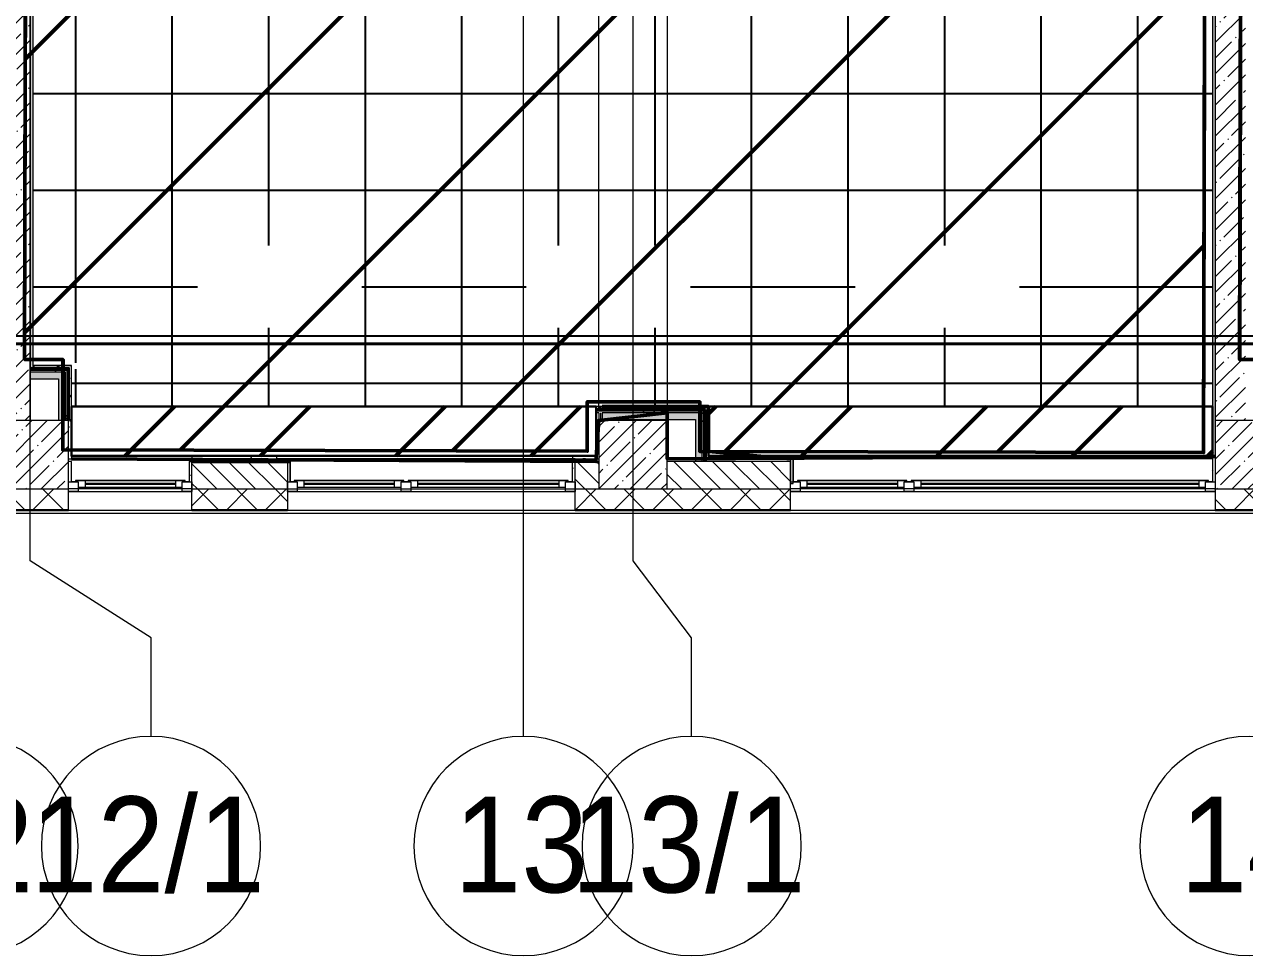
# Model space of a CAD drawing. Header units: millimetres. Extents: x -213547 to 415037, y -3642 to 106956.
# Drawn here: x 38782 to 47689, y -3642 to 3155 of the extents above; entities that cross this region are included whole.
import ezdxf

# ---------------------------------------------------------------- set-up
doc = ezdxf.new("R2010")
doc.units = ezdxf.units.MM
for name, color, linetype, lineweight in [('1)CF2', 3, 'Continuous', 30), ('10)FK4', 3, 'Continuous', 50), ('5.5) Перег WD5', 3, 'Continuous', 40), ('965 СКБ CF2', 5, 'Continuous', 50), ('A-FLOR', 7, 'Continuous', 9), ('A-GLAZ', 7, 'Continuous', 9), ('A-GLAZ-1', 7, 'Continuous', 5), ('A-WALL', 7, 'Continuous', 5), ('I-WALL', 7, 'Continuous', 5), ('S-COLS', 7, 'Continuous', 9), ('S-COLS-1', 7, 'Continuous', 5), ('Оси', 7, 'Continuous', 9), ('Оси-1', 7, 'Continuous', 20)]:
    doc.layers.add(name, color=color, linetype=linetype, lineweight=lineweight)
doc.layers.add('3) CF4 монтаж', color=104, linetype='Continuous')
doc.layers.add('A-WALL-1', color=9, linetype='Continuous', lineweight=5, true_color=0x808080)
doc.layers.add('A-WALL-FNSH-1', color=9, linetype='Continuous', lineweight=5, true_color=0x808080)
doc.styles.add('Arial', font='arial.ttf', dxfattribs={"width": 0.9, "height": 700})
doc.styles.add('ISOCPEUR_1', font='isocpeur.ttf', dxfattribs={"height": 350})
doc.dimstyles.new('ISO-2_0_0_9К_Средний_округл2', dxfattribs={"dimscale": 304.8, "dimtxt": 199.196235, "dimasz": 0.492126, "dimexe": 0.393701, "dimexo": 0, "dimgap": 0, "dimtad": 1, "dimdec": 0, "dimrnd": 10, "dimzin": 0, "dimdsep": 46, "dimtxsty": 'ISOCPEUR_1', "dimblk1": 'OBLIQUE', "dimblk2": 'OBLIQUE', "dimsah": 1, "dimcen": 0.09, "dimdle": 0.393701, "dimazin": 0, "dimtfac": 1, "dimtdec": 4, "dimtix": 1, "dimtmove": 0, "dimatfit": 3, "dimfxl": 1, "dimtvp": 1, "dimtolj": 1, "dimtzin": 0, "dimarcsym": 2})
pattern_1 = [(45, (64.7, -136.06), (-114.04925, 114.04925), []), (45, (178.75, -136.06), (-114.04925, 114.04925), [201.612, -40.322, 6.706, -33.617])]
pattern_2 = [(0, (64.7, -136.06), (243.84, 60.96), [20.117, -162.763, 20.117, -162.763, -975.36]), (0, (64.7, -136.06), (243.84, 60.96), [-365.76, 20.117, -345.643, 20.117, -162.763, -426.72]), (0, (64.7, -136.06), (243.84, 60.96), [-914.4, 20.117, -101.803, 20.117, -284.683]), (120, (156.14, -105.58), (-174.71291, 180.691634), [20.117, -162.763, 20.117, -162.763, -975.36]), (120, (156.14, -105.58), (-174.71291, 180.691634), [-365.76, 20.117, -345.643, 20.117, -162.763, -426.72]), (120, (156.14, -105.58), (-174.71291, 180.691634), [-914.4, 20.117, -101.803, 20.117, -284.683]), (240, (186.62, 16.34), (-69.12709, -241.651634), [20.117, -162.763, 20.117, -162.763, -975.36]), (240, (186.62, 16.34), (-69.12709, -241.651634), [-365.76, 20.117, -345.643, 20.117, -162.763, -426.72]), (240, (186.62, 16.34), (-69.12709, -241.651634), [-914.4, 20.117, -101.803, 20.117, -284.683])]
pattern_3 = [(45, (64.7, -136.06), (-212.132, 212.132), []), (135, (64.7, -136.06), (-212.132, -212.132), [])]
pattern_4 = [(90, (-15117.6, -43870.66), (-704.85, 0), []), (180, (-15117.6, -43870.66), (-6e-14, -704.85), [])]

# ---------------------------------------------------------------- blocks, each defined once
blk = doc.blocks.new('BSC_Колонна _Прямоугольная - 500х500-V7-Объем проектирования 1 этажа')
at = {"layer": 'S-COLS-1'}
h = blk.add_hatch(dxfattribs=at)
h.set_pattern_fill('FP_11', color=256, style=0, pattern_type=2)
h.set_pattern_definition([(45, (-38790, -150), (-114.04925, 114.04925), []), (45, (-38675.95, -150), (-114.04925, 114.04925), [201.613, -40.323, 6.706, -33.617])])
h.paths.add_polyline_path([(250, -250), (250, 250), (-250, 250), (-250, -250), (85.4, -250)])
for p, q in [((250, 250), (-250, 250)), ((-250, 250), (-250, -250)), ((250, -250), (250, 250)), ((-250, -250), (250, -250))]:
    blk.add_line(p, q, dxfattribs=at)
blk = doc.blocks.new('BSC_Колонна _Прямоугольная - 500х500-V8-Объем проектирования 1 этажа')
at = {"layer": 'S-COLS-1'}
h = blk.add_hatch(dxfattribs=at)
h.set_pattern_fill('FP_12', color=256, style=0, pattern_type=2)
h.set_pattern_definition([(45, (-43160, -150), (-114.04925, 114.04925), []), (45, (-43045.95, -150), (-114.04925, 114.04925), [201.613, -40.323, 6.706, -33.617])])
h.paths.add_polyline_path([(250, -250), (250, 250), (-250, 250), (-250, -250)])
for p, q in [((250, 250), (-250, 250)), ((-250, 250), (-250, -250)), ((250, -250), (250, 250)), ((-250, -250), (250, -250))]:
    blk.add_line(p, q, dxfattribs=at)
blk = doc.blocks.new('BSC_Колонна _Прямоугольная - 500х500-V9-Объем проектирования 1 этажа')
at = {"layer": 'S-COLS-1'}
h = blk.add_hatch(dxfattribs=at)
h.set_pattern_fill('FP_13', color=256, style=0, pattern_type=2)
h.set_pattern_definition([(45, (-47660, -150), (-114.04925, 114.04925), []), (45, (-47545.95, -150), (-114.04925, 114.04925), [201.613, -40.323, 6.706, -33.617])])
h.paths.add_polyline_path([(250, -250), (250, 250), (-250, 250), (-250, -250)])
for p, q in [((250, 250), (-250, 250)), ((-250, 250), (-250, -250)), ((250, -250), (250, 250)), ((-250, -250), (250, -250))]:
    blk.add_line(p, q, dxfattribs=at)
blk = doc.blocks.new('120_Окно_СКБ_1Ст - 120_Окно_СКБ_1Ст 900х2500_h_-20664874-Объем проектирования 1 этажа')
at = {"layer": 'A-GLAZ'}
for p, q in [((-450, -127), (-450, -57)), ((-450, -57), (-380, -57)), ((-380, -57), (-380, -127)), ((380, -87), (-380, -87)), ((-380, -87), (-380, -127)), ((-330, -137), (-330, -87)), ((330, -137), (330, -87)), ((380, -127), (380, -57)), ((380, -57), (450, -57)), ((380, -127), (380, -87)), ((450, -57), (450, -127)), ((-380, -127), (-450, -127)), ((-380, -127), (-400, -127)), ((-400, -127), (-400, -137)), ((-400, -137), (400, -137)), ((400, -137), (-400, -137)), ((450, -127), (380, -127)), ((400, -127), (380, -127)), ((400, -137), (400, -127))]:
    blk.add_line(p, q, dxfattribs=at)
at = {"layer": 'A-GLAZ-1'}
for p, q in [((450, -57), (-450, -57)), ((-430, -127), (-400, -127)), ((-330, -107), (330, -107)), ((330, -117), (-330, -117)), ((400, -127), (430, -127))]:
    blk.add_line(p, q, dxfattribs=at)
blk = doc.blocks.new('120_Окно_СКБ_2Ст - 120_Окно_СКБ_2Ст 3100х2500 _мал_створка слева_-22446080-Объем проектирования 1 этажа')
at = {"layer": 'A-GLAZ'}
for p, q in [((-1550, -127), (-1550, -57)), ((-1550, -57), (-1480, -57)), ((-1480, -57), (-1480, -127)), ((650, -87), (-1480, -87)), ((-1480, -87), (-1480, -127)), ((-1430, -137), (-1430, -87)), ((600, -137), (600, -87)), ((650, -127), (650, -57)), ((650, -57), (720, -57)), ((650, -127), (650, -87)), ((720, -57), (720, -127)), ((1480, -87), (720, -87)), ((720, -87), (720, -127)), ((770, -137), (770, -87)), ((1430, -137), (1430, -87)), ((1480, -127), (1480, -57)), ((1480, -57), (1550, -57)), ((1480, -127), (1480, -87)), ((1550, -57), (1550, -127)), ((-1480, -127), (-1550, -127)), ((-1480, -127), (-1500, -127)), ((-1500, -127), (-1500, -137)), ((-1500, -137), (670, -137)), ((670, -137), (-1500, -137)), ((720, -127), (650, -127)), ((670, -127), (650, -127)), ((670, -137), (670, -127)), ((720, -127), (700, -127)), ((700, -127), (700, -137)), ((700, -137), (1500, -137)), ((1500, -137), (700, -137)), ((1550, -127), (1480, -127)), ((1500, -127), (1480, -127)), ((1500, -137), (1500, -127))]:
    blk.add_line(p, q, dxfattribs=at)
at = {"layer": 'A-GLAZ-1'}
for p, q in [((1550, -57), (-1550, -57)), ((-1530, -127), (-1500, -127)), ((-1430, -107), (600, -107)), ((600, -117), (-1430, -117)), ((670, -127), (700, -127)), ((770, -107), (1430, -107)), ((1430, -117), (770, -117)), ((1500, -127), (1530, -127))]:
    blk.add_line(p, q, dxfattribs=at)
blk = doc.blocks.new('120_Окно_СКБ_2Ст - 120_Окно_СКБ_2Ст 2100х2500 _мал створка справа_-V25-Объем проектирования 1 этажа')
at = {"layer": 'A-GLAZ'}
for p, q in [((-1050, -127), (-1050, -57)), ((-1050, -57), (-980, -57)), ((-980, -57), (-980, -127)), ((150, -87), (-980, -87)), ((-980, -87), (-980, -127)), ((-930, -137), (-930, -87)), ((100, -137), (100, -87)), ((150, -127), (150, -57)), ((150, -57), (220, -57)), ((150, -127), (150, -87)), ((220, -57), (220, -127)), ((980, -87), (220, -87)), ((220, -87), (220, -127)), ((270, -137), (270, -87)), ((930, -137), (930, -87)), ((980, -127), (980, -57)), ((980, -57), (1050, -57)), ((980, -127), (980, -87)), ((1050, -57), (1050, -127)), ((-980, -127), (-1050, -127)), ((-980, -127), (-1000, -127)), ((-1000, -127), (-1000, -137)), ((-1000, -137), (170, -137)), ((170, -137), (-1000, -137)), ((220, -127), (150, -127)), ((170, -127), (150, -127)), ((170, -137), (170, -127)), ((220, -127), (200, -127)), ((200, -127), (200, -137)), ((200, -137), (1000, -137)), ((1000, -137), (200, -137)), ((1050, -127), (980, -127)), ((1000, -127), (980, -127)), ((1000, -137), (1000, -127))]:
    blk.add_line(p, q, dxfattribs=at)
at = {"layer": 'A-GLAZ-1'}
for p, q in [((1050, -57), (-1050, -57)), ((-1030, -127), (-1000, -127)), ((-930, -107), (100, -107)), ((100, -117), (-930, -117)), ((170, -127), (200, -127)), ((270, -107), (930, -107)), ((930, -117), (270, -117)), ((1000, -127), (1030, -127))]:
    blk.add_line(p, q, dxfattribs=at)
blk = doc.blocks.new('Ось сетки - D8-29747960-Объем проектирования 1 этажа')
at = {"layer": 'Оси-1'}
for start, end in [(360, 180), (180, 360)]:
    blk.add_arc((0, 0), 4, start, end, dxfattribs=at)
blk = doc.blocks.new('_Oblique')
at = {"color": 0, "linetype": 'ByBlock', "lineweight": -2}
blk.add_line((-0.5, -0.5), (0.5, 0.5), dxfattribs=at)
blk = doc.blocks.new('*D2005')
at = {"layer": '5.5) Перег WD5', "color": 0, "lineweight": -2, "transparency": 16777216}
for p, q in [((22574.7, 383.9), (22574.7, 941.3)), ((22719.7, 383.9), (22719.7, 941.3)), ((22454.7, 821.3), (22719.7, 821.3)), ((22719.7, 821.3), (69769, 821.3))]:
    blk.add_line(p, q, dxfattribs=at)
at = {"layer": 'Defpoints', "color": 0, "transparency": 16777216}
for p in [(22719.7, 821.3), (22574.7, 383.9), (22719.7, 383.9)]:
    blk.add_point(p, dxfattribs=at)
at = {"layer": '5.5) Перег WD5', "color": 0, "lineweight": -2, "transparency": 16777216, "xscale": 304.8, "yscale": 304.8, "zscale": 304.8, "rotation": 180}
blk.add_blockref('_Oblique', (22574.7, 821.3), dxfattribs=at)
at = {"layer": '5.5) Перег WD5', "color": 0, "lineweight": -2, "transparency": 16777216, "xscale": 304.8, "yscale": 304.8, "zscale": 304.8}
blk.add_blockref('_Oblique', (22719.7, 821.3), dxfattribs=at)
at = {"layer": '5.5) Перег WD5', "color": 0, "lineweight": 25, "transparency": 16777216, "insert": (69264.6, 1288), "char_height": 350, "width": 413.715, "attachment_point": 1, "line_spacing_factor": 1.149209, "style": 'ISOCPEUR_1'}
blk.add_mtext('\\A1;150', dxfattribs=at)
blk = doc.blocks.new('*D2017')
at = {"layer": '5.5) Перег WD5', "color": 0, "lineweight": -2, "transparency": 16777216}
for p, q in [((29874.4, 363.9), (29874.4, 1001.1)), ((30274.7, 859.2), (30274.7, 1001.1)), ((29754.4, 881.1), (30274.7, 881.1)), ((30274.7, 881.1), (85573, 881.1))]:
    blk.add_line(p, q, dxfattribs=at)
at = {"layer": 'Defpoints', "color": 0, "transparency": 16777216}
for p in [(30274.7, 881.1), (30274.7, 859.2), (29874.4, 363.9)]:
    blk.add_point(p, dxfattribs=at)
at = {"layer": '5.5) Перег WD5', "color": 0, "lineweight": -2, "transparency": 16777216, "xscale": 304.8, "yscale": 304.8, "zscale": 304.8, "rotation": 180}
blk.add_blockref('_Oblique', (29874.4, 881.1), dxfattribs=at)
at = {"layer": '5.5) Перег WD5', "color": 0, "lineweight": -2, "transparency": 16777216, "xscale": 304.8, "yscale": 304.8, "zscale": 304.8}
blk.add_blockref('_Oblique', (30274.7, 881.1), dxfattribs=at)
at = {"layer": '5.5) Перег WD5', "color": 0, "lineweight": 25, "transparency": 16777216, "insert": (84984, 1347.7), "char_height": 350, "width": 478.071, "attachment_point": 1, "line_spacing_factor": 1.149209, "style": 'ISOCPEUR_1'}
blk.add_mtext('\\A1;400', dxfattribs=at)
blk = doc.blocks.new('*D2019')
at = {"layer": '5.5) Перег WD5', "color": 0, "lineweight": -2, "transparency": 16777216}
for p, q in [((36372.4, 383.9), (36372.4, 949.2)), ((36812.4, 383.9), (36812.4, 949.2)), ((36252.4, 829.2), (36812.4, 829.2)), ((36812.4, 829.2), (94860.3, 829.2))]:
    blk.add_line(p, q, dxfattribs=at)
at = {"layer": 'Defpoints', "color": 0, "transparency": 16777216}
for p in [(36812.4, 829.2), (36372.4, 383.9), (36812.4, 383.9)]:
    blk.add_point(p, dxfattribs=at)
at = {"layer": '5.5) Перег WD5', "color": 0, "lineweight": -2, "transparency": 16777216, "xscale": 304.8, "yscale": 304.8, "zscale": 304.8, "rotation": 180}
blk.add_blockref('_Oblique', (36372.4, 829.2), dxfattribs=at)
at = {"layer": '5.5) Перег WD5', "color": 0, "lineweight": -2, "transparency": 16777216, "xscale": 304.8, "yscale": 304.8, "zscale": 304.8}
blk.add_blockref('_Oblique', (36812.4, 829.2), dxfattribs=at)
at = {"layer": '5.5) Перег WD5', "color": 0, "lineweight": 25, "transparency": 16777216, "insert": (94242.3, 1295.9), "char_height": 350, "width": 501.055, "attachment_point": 1, "line_spacing_factor": 1.149209, "style": 'ISOCPEUR_1'}
blk.add_mtext('\\A1;440', dxfattribs=at)

msp = doc.modelspace()

# ---------------------------------------------------------------- hatches: boundary and pattern name
at = {"layer": '1)CF2'}
h = msp.add_hatch(dxfattribs=at)
h.set_pattern_fill('ANSI31', color=256, scale=220)
h.paths.add_polyline_path([(43775.7, 365.9), (47454.7, 365.9), (47454.7, 4.9), (43775.7, 4.9)])
h.paths.add_polyline_path([(42954.7, 364.9), (39125.7, 364.9), (39125.7, 4.9), (42954.7, 4.9)])
at = {"layer": '10)FK4'}
h = msp.add_hatch(dxfattribs=at)
h.set_pattern_fill('ANSI31', color=1, scale=444)
h.paths.add_polyline_path([(47407.8, 7547.2), (46029.8, 7550.4), (46029.8, 7543.4), (44284.2, 7547.5), (44254.7, 6933.9), (42974.7, 6912.9), (42974.7, 6947.6), (42906.4, 6947.8), (42907.8, 7534.1), (39079.8, 7543), (39079.2, 7286.8), (38799.2, 7287.4), (38783.7, 709.4), (39063.7, 708.8), (39062.2, 48.8), (42890.2, 39.8), (42891, 400.8), (43713, 398.9), (43713, 364.9), (43775.7, 364.9), (43775.7, 37.7), (47390.2, 29.2)])
at = {"layer": '3) CF4 монтаж'}
h = msp.add_hatch(dxfattribs=at)
h.set_pattern_fill('ANSI37', color=256, scale=222, angle=45, style=0)
h.set_pattern_definition(pattern_4)
h.paths.add_polyline_path([(41246.3, 362.1), (42974.7, 362.1), (42974.7, 940.9), (42445.2, 940.9), (42445.2, 1540.9), (42974.7, 1540.9), (42974.7, 3340.9), (42445.2, 3340.9), (42445.2, 3940.9), (42974.7, 3940.9), (42974.7, 5740.9), (42445.2, 5740.9), (42445.2, 6340.9), (42974.7, 6340.9), (42974.7, 6910.1), (42953.7, 6910.1), (42953.7, 7540.1), (39125.7, 7540.1), (39125.7, 7240.1), (38845.7, 7240.1), (38845.7, 6737.2), (38881.8, 6602.9), (38845.7, 6602.8), (38845.7, 6073.3), (38882.1, 6073.3), (38845.7, 5938.1), (38845.7, 1060.2), (38881.8, 925.9), (38845.7, 925.8), (38845.7, 661.1), (39110.5, 661.1), (39110.5, 697.5), (39244.8, 661.1), (39124.7, 628.8), (39125.7, 362.1), (39803.1, 362.1)])
h.paths.add_polyline_path([(43775.7, 362.1), (43775.7, 363.1), (47453.7, 363.1), (47453.7, 7520.1), (44275.7, 7520.1), (44275.7, 6910.1), (43474.7, 6910.1), (43474.7, 6340.9), (43645.2, 6340.9), (43645.2, 5740.9), (43474.7, 5740.9), (43474.7, 3940.9), (43645.2, 3940.9), (43645.2, 3340.9), (43474.7, 3340.9), (43474.7, 1540.9), (43645.2, 1540.9), (43645.2, 940.9), (43474.7, 940.9), (43474.7, 362.1), (43774.7, 362.1)])
h.paths.add_polyline_path([(46045.2, 940.9), (44845.2, 940.9), (44845.2, 1540.9), (46045.2, 1540.9)])
h.paths.add_polyline_path([(40045.2, 940.9), (40045.2, 1540.9), (41245.2, 1540.9), (41245.2, 940.9)])
h.paths.add_polyline_path([(46045.2, 3340.9), (44845.2, 3340.9), (44845.2, 3940.9), (46045.2, 3940.9), (46045.2, 3550.8)])
h.paths.add_polyline_path([(41245.2, 3340.9), (40045.2, 3340.9), (40045.2, 3940.9), (41245.2, 3940.9), (41245.2, 3550.8)])
h.paths.add_polyline_path([(46045.2, 5740.9), (44845.2, 5740.9), (44845.2, 6340.9), (46045.2, 6340.9)])
h.paths.add_polyline_path([(40045.7, 5740.9), (40045.2, 5740.9), (40045.2, 6340.9), (41245.2, 6340.9), (41245.2, 5740.9)])
h.paths.add_polyline_path([(39110.5, 6302), (39110.4, 6374.5), (39245.7, 6338.3), (39180, 6320.7)])
h = msp.add_hatch(dxfattribs=at)
h.set_pattern_fill('ANSI37', color=256, scale=222, angle=45, style=0)
h.set_pattern_definition(pattern_4)
h.paths.add_polyline_path([(42981.9, 362.1), (43474.7, 362.1), (43474.7, 940.9), (42974.7, 940.9), (42974.7, 362.1)])
h.paths.add_polyline_path([(42974.7, 1540.9), (43474.7, 1540.9), (43474.7, 3340.9), (42974.7, 3340.9), (42974.7, 2546.6)])
h.paths.add_polyline_path([(42974.7, 3940.9), (43474.7, 3940.9), (43474.7, 5740.9), (42974.7, 5740.9), (42974.7, 4946.6)])
h.paths.add_polyline_path([(43474.7, 6340.9), (43474.7, 6910.1), (42974.7, 6910.1), (42974.7, 6340.9), (43409, 6340.9)])
at = {"layer": '965 СКБ CF2'}
h = msp.add_hatch(dxfattribs=at)
h.set_pattern_fill('ANSI31', color=256, scale=220)
h.paths.add_polyline_path([(43775.7, 365.9), (47454.7, 365.9), (47454.7, 4.9), (43775.7, 4.9)])
h.paths.add_polyline_path([(42954.7, 364.9), (39125.7, 364.9), (39125.7, 4.9), (42954.7, 4.9)])
at = {"layer": 'A-WALL'}
h = msp.add_hatch(dxfattribs=at)
h.set_pattern_fill('FP_2', color=256, style=0, pattern_type=2)
h.set_pattern_definition([(135, (64.7, -136.06), (-70.71068, -70.71068), [])])
h.paths.add_polyline_path([(40004.7, -236.1), (40702.2, -236.1), (40702.2, -36.1), (40004.7, -36.1), (40004.7, -143.3)])
h.paths.add_polyline_path([(44374.7, -236.1), (44374.7, -36.1), (43474.7, -36.1), (43474.7, -236.1)])
h.paths.add_polyline_path([(42802.2, -236.1), (42974.7, -236.1), (42974.7, -36.1), (42802.2, -36.1), (42802.2, -143.3)])
h = msp.add_hatch(dxfattribs=at)
h.set_pattern_fill('FP_24', color=256, style=0, pattern_type=2)
h.set_pattern_definition([(45, (64.7, -136.06), (-141.42136, 141.42136), []), (135, (64.7, -136.06), (-141.42136, -141.42136), [])])
h.paths.add_polyline_path([(75756.8, -386.1), (75764.7, -386.1), (75764.7, -236.1), (74044.7, -236.1), (74044.7, -386.1), (75544.7, -386.1)])
h.paths.add_polyline_path([(70724.7, -386.1), (70724.7, -236.1), (67124.7, -236.1), (67124.7, -386.1), (69886.1, -386.1)])
h.paths.add_polyline_path([(72300.8, -386.1), (72344.7, -386.1), (72344.7, -236.1), (71624.7, -237.9), (71624.7, -386.1), (72144.7, -386.1)])
h.paths.add_polyline_path([(65224.7, -386.1), (66224.7, -386.1), (66224.7, -236.1), (65224.7, -236.1), (65224.7, -254.1)])
h.paths.add_polyline_path([(63774.7, -386.1), (64324.7, -386.1), (64324.7, -236.1), (63774.7, -236.1), (63774.7, -257.4)])
h.paths.add_polyline_path([(60974.7, -386.1), (61674.7, -386.1), (61674.7, -236.1), (60974.7, -236.1), (60974.7, -264.3)])
h.paths.add_polyline_path([(60074.7, -386.1), (60074.7, -236.1), (59324.7, -236.1), (59324.7, -386.1)])
h.paths.add_polyline_path([(57224.7, -386.1), (57224.7, -236.1), (56474.7, -236.1), (56474.7, -386.1)])
h.paths.add_polyline_path([(53374.7, -386.1), (53374.7, -236.1), (51936.2, -236.1), (51936.2, -386.1)])
h.paths.add_polyline_path([(49836.2, -386.1), (49836.2, -236.1), (49124.7, -236.1), (49124.7, -386.1), (49255.4, -386.1)])
h.paths.add_polyline_path([(48224.7, -386.1), (48224.7, -236.1), (47474.7, -236.1), (47474.7, -386.1)])
h.paths.add_polyline_path([(44374.7, -386.1), (44374.7, -236.1), (42802.2, -236.1), (42802.2, -386.1)])
h.paths.add_polyline_path([(38940.1, -386.1), (39104.7, -386.1), (39104.7, -236.1), (38054.7, -236.1), (38054.7, -386.1)])
h.paths.add_polyline_path([(40702.2, -386.1), (40702.2, -236.1), (40004.7, -236.1), (40004.7, -386.1)])
h.paths.add_polyline_path([(36877, -386.1), (37154.7, -386.1), (37154.7, -236.1), (36034.7, -236.1), (36034.7, -386.1)])
h.paths.add_polyline_path([(33934.7, -386.1), (33934.7, -236.1), (33074.7, -236.1), (33074.7, -386.1)])
h.paths.add_polyline_path([(30274.7, -386.1), (30274.7, -236.1), (29274.4, -236.1), (29274.4, -386.1)])
h.paths.add_polyline_path([(28374.4, -386.1), (28374.4, -236.1), (27374.7, -236.1), (27374.7, -386.1)])
h.paths.add_polyline_path([(26474.7, -386.1), (26474.7, -236.1), (25499.7, -236.1), (25499.7, -386.1)])
h.paths.add_polyline_path([(22699.7, -386.1), (22699.7, -236.1), (21674.7, -236.1), (21674.7, -386.1)])
h.paths.add_polyline_path([(19424.7, -386.1), (20774.7, -386.1), (20774.7, -236.1), (19424.7, -236.1), (19424.7, -367.6)])
h.paths.add_polyline_path([(17324.7, -386.1), (17324.7, -236.1), (16574.7, -236.1), (16574.7, -386.1)])
h.paths.add_polyline_path([(14924.7, -386.1), (15674.7, -386.1), (15674.7, -236.1), (14924.7, -236.1), (14924.7, -378.8)])
h.paths.add_polyline_path([(12120.3, -386.1), (12824.7, -384.1), (12824.7, -236.1), (12074.7, -236.1), (12074.7, -386.1)])
h.paths.add_polyline_path([(7994.1, -386.1), (8324.4, -386.1), (8324.4, -236.1), (6894.7, -236.1), (6894.7, -386.1), (7724.7, -386.1)])
h.paths.add_polyline_path([(9224.4, -386.1), (9974.7, -386.1), (9974.7, -236.1), (9224.4, -236.1), (9224.4, -254.1)])
h.paths.add_polyline_path([(174.7, -386.1), (3794.7, -386.1), (3794.7, -236.1), (-195.3, -236.1), (-195.3, -386.1), (-45.3, -386.1)])
at = {"layer": 'I-WALL'}
h = msp.add_hatch(dxfattribs=at)
h.set_pattern_fill('FP_191', color=256, style=0, pattern_type=2)
h.set_pattern_definition(pattern_2)
h.paths.add_polyline_path([(47474.7, -6.1), (47474.7, 7523.9), (47454.7, 7523.9), (47456.5, 3.9)])
h = msp.add_hatch(dxfattribs=at)
h.set_pattern_fill('FP_1', color=256, style=0, pattern_type=2)
h.set_pattern_definition(pattern_1)
h.paths.add_polyline_path([(38728.2, 263.9), (38824.7, 263.9), (38824.7, 7263.9), (38604.7, 7263.9), (38604.7, 263.9), (38719.9, 263.9)])
h = msp.add_hatch(dxfattribs=at)
h.set_pattern_fill('FP_191', color=256, style=0, pattern_type=2)
h.set_pattern_definition(pattern_2)
h.paths.add_polyline_path([(38824.7, 663.9), (38844.7, 664), (38844.7, 7242.9), (38824.7, 7263.9), (38824.7, 916.6)])
h.paths.add_polyline_path([(38844.7, 7243.9), (38844.7, 7263.9), (38824.7, 7263.9)])
h = msp.add_hatch(dxfattribs=at)
h.set_pattern_fill('FP_1', color=256, style=0, pattern_type=2)
h.set_pattern_definition(pattern_1)
h.paths.add_polyline_path([(47694.7, 263.9), (47694.7, 7263.9), (47474.7, 7263.9), (47474.7, 263.9)])
h = msp.add_hatch(dxfattribs=at)
h.set_pattern_fill('FP_191', color=256, style=0, pattern_type=2)
h.set_pattern_definition(pattern_2)
h.paths.add_polyline_path([(39029.7, 643.9), (39104.7, 643.9), (39104.7, 663.9), (38844.7, 663), (38824.7, 643.9), (38940.1, 643.9)])
h.paths.add_polyline_path([(38824.7, 643.9), (38844.7, 663.9), (38824.7, 663.9)])
h = msp.add_hatch(dxfattribs=at)
h.set_pattern_fill('FP_192', color=256, style=0, pattern_type=2)
h.set_pattern_definition(pattern_3)
h.paths.add_polyline_path([(39104.7, 631.4), (39104.7, 643.9), (38824.7, 643.9), (38824.7, 631.4), (39092.2, 631.4)])
h = msp.add_hatch(dxfattribs=at)
h.set_pattern_fill('FP_192', color=256, style=0, pattern_type=2)
h.set_pattern_definition(pattern_3)
h.paths.add_polyline_path([(39092.2, 618.9), (39092.2, 631.4), (38824.7, 631.4), (38824.7, 618.9), (39079.7, 618.9)])
h = msp.add_hatch(dxfattribs=at)
h.set_pattern_fill('FP_192', color=256, style=0, pattern_type=2)
h.set_pattern_definition(pattern_3)
h.paths.add_polyline_path([(39104.7, 263.9), (39104.7, 631.4), (39092.2, 631.4), (39092.2, 263.9)])
h = msp.add_hatch(dxfattribs=at)
h.set_pattern_fill('FP_191', color=256, style=0, pattern_type=2)
h.set_pattern_definition(pattern_2)
h.paths.add_polyline_path([(39124.7, 3.9), (39124.7, 663.9), (39104.7, 663.9), (39104.7, 3.9)])
for points in [[(38940.1, 568.9), (39079.7, 568.9), (39079.7, 618.9), (38824.7, 618.9), (38824.7, 568.9), (38876.4, 568.9)], [(39029.7, 263.9), (39079.7, 263.9), (39079.7, 568.9), (39029.7, 568.9), (39029.7, 386.7)], [(43679.7, 269.9), (43729.7, 269.9), (43729.7, 319.9), (42999.7, 319.9), (42999.7, 269.9), (43474.7, 269.9)], [(43001.2, 263.9), (43049.7, 263.9), (43049.7, 269.9), (42999.7, 269.9), (42999.7, 263.9)], [(43729.7, -36.1), (43729.7, 269.9), (43679.7, 269.9), (43679.7, -36.1)]]:
    msp.add_hatch(color=256, dxfattribs=at).paths.add_polyline_path(points)
h = msp.add_hatch(dxfattribs=at)
h.set_pattern_fill('FP_192', color=256, style=0, pattern_type=2)
h.set_pattern_definition(pattern_3)
h.paths.add_polyline_path([(39092.2, 263.9), (39092.2, 618.9), (39079.7, 618.9), (39079.7, 263.9)])
h = msp.add_hatch(dxfattribs=at)
h.set_pattern_fill('FP_191', color=256, style=0, pattern_type=2)
h.set_pattern_definition(pattern_2)
h.paths.add_polyline_path([(43754.7, 344.9), (43754.7, 364.9), (42999.7, 364.9), (42999.7, 344.9), (43729.7, 344.9)])
h.paths.add_polyline_path([(42954.7, 344.9), (42974.7, 344.9), (42974.7, 364.9), (42954.7, 364.9)])
h = msp.add_hatch(dxfattribs=at)
h.set_pattern_fill('FP_192', color=256, style=0, pattern_type=2)
h.set_pattern_definition(pattern_3)
h.paths.add_polyline_path([(42978.9, 263.9), (42987.2, 263.9), (42987.2, 319.9), (42974.7, 319.9), (42974.7, 263.9)])
h.paths.add_polyline_path([(42987.2, 344.9), (42987.2, 364.9), (42974.7, 364.9), (42974.7, 344.9), (42980.5, 344.9)])
h = msp.add_hatch(dxfattribs=at)
h.set_pattern_fill('FP_192', color=256, style=0, pattern_type=2)
h.set_pattern_definition(pattern_3)
h.paths.add_polyline_path([(42987.2, 263.9), (42999.7, 263.9), (42999.7, 319.9), (42987.2, 319.7), (42987.2, 269.9)])
h.paths.add_polyline_path([(42999.7, 344.9), (42999.7, 364.9), (42987.2, 364.9), (42987.2, 344.9)])
h = msp.add_hatch(dxfattribs=at)
h.set_pattern_fill('FP_191', color=256, style=0, pattern_type=2)
h.set_pattern_definition(pattern_2)
h.paths.add_polyline_path([(43774.7, -6.1), (43774.7, 364.9), (43754.7, 364.9), (43754.7, -6.1)])
h = msp.add_hatch(dxfattribs=at)
h.set_pattern_fill('FP_192', color=256, style=0, pattern_type=2)
h.set_pattern_definition(pattern_3)
h.paths.add_polyline_path([(43474.7, 332.4), (43754.7, 332.6), (43754.7, 344.9), (42954.7, 344.9), (42954.7, 332.4), (43076, 332.4)])
h = msp.add_hatch(dxfattribs=at)
h.set_pattern_fill('FP_192', color=256, style=0, pattern_type=2)
h.set_pattern_definition(pattern_3)
h.paths.add_polyline_path([(43742.2, 319.9), (43742.2, 332.4), (42954.7, 332.4), (42954.7, 319.9), (43729.7, 319.9)])
h = msp.add_hatch(dxfattribs=at)
h.set_pattern_fill('FP_192', color=256, style=0, pattern_type=2)
h.set_pattern_definition(pattern_3)
h.paths.add_polyline_path([(43742.2, -36.1), (43742.2, 319.9), (43729.7, 319.9), (43729.7, -36.1)])
h = msp.add_hatch(dxfattribs=at)
h.set_pattern_fill('FP_192', color=256, style=0, pattern_type=2)
h.set_pattern_definition(pattern_3)
h.paths.add_polyline_path([(43754.7, -36.1), (43754.7, 332.4), (43742.2, 332.4), (43742.2, -36.1)])
h = msp.add_hatch(dxfattribs=at)
h.set_pattern_fill('FP_191', color=256, style=0, pattern_type=2)
h.set_pattern_definition(pattern_2)
h.paths.add_polyline_path([(40624.7, -16.1), (40624.7, 3.9), (40004.7, 3.9), (40004.7, -16.1), (40487.4, -16.1)])
h.paths.add_polyline_path([(42954.7, -16.1), (42974.7, -16.1), (42974.7, 3.9), (42782.2, 3.9), (42782.2, -16.1), (42952.6, -16.1)])
h.paths.add_polyline_path([(39125.3, -16.1), (39125.7, -16.1), (39124.7, 3.9), (39104.7, 3.9), (39104.7, -16.1), (39124.7, -16.1)])
h = msp.add_hatch(dxfattribs=at)
h.set_pattern_fill('FP_191', color=256, style=0, pattern_type=2)
h.set_pattern_definition(pattern_2)
h.paths.add_polyline_path([(44374.7, -196.1), (44394.7, -196.1), (44394.7, 3.9), (44374.7, 3.9), (44374.7, -184.1)])
h = msp.add_hatch(dxfattribs=at)
h.set_pattern_fill('FP_191', color=256, style=0, pattern_type=2)
h.set_pattern_definition(pattern_2)
h.paths.add_polyline_path([(47474.7, -184.1), (47474.7, -6.1), (47454.7, 3.9), (47454.7, -184.1)])
h = msp.add_hatch(dxfattribs=at)
h.set_pattern_fill('FP_191', color=256, style=0, pattern_type=2)
h.set_pattern_definition(pattern_2)
h.paths.add_polyline_path([(40004.7, -184.1), (40004.7, -36.1), (39984.7, -36.1), (39984.7, -184.1)])
h = msp.add_hatch(dxfattribs=at)
h.set_pattern_fill('FP_191', color=256, style=0, pattern_type=2)
h.set_pattern_definition(pattern_2)
h.paths.add_polyline_path([(42782.2, -184.1), (42802.2, -184.1), (42802.2, -16.1), (42782.2, -16.1), (42782.2, -174.1)])

# ---------------------------------------------------------------- linework, layer by layer
at = {"layer": '1)CF2'}
for points in [[(42954.7, 364.9), (39125.7, 364.9), (39125.7, 4.9), (42954.7, 4.9)], [(43775.7, 365.9), (47454.7, 365.9), (47454.7, 4.9), (43775.7, 4.9)]]:
    msp.add_lwpolyline(points, close=True, dxfattribs=at)
at = {"layer": '10)FK4', "flags": 128}
for points in [[(41858.1, 7580.2), (41858.2, 7601.2), (39358.2, 7607.1), (39358.1, 7586.1), (39079.1, 7586.8), (39078.4, 7286.8), (38798.4, 7287.4), (38783, 709.4), (39063, 708.8), (39061.4, 48.8), (42889.4, 39.8), (42890.3, 400.8), (43712.3, 398.9), (43711.4, 37.9), (47389.4, 29.2), (47407, 7547.2), (46029, 7550.4), (46029, 7543.4), (44236, 7547.7), (44234.6, 6944.7), (42905.6, 6947.8), (42907.1, 7577.8)], [(41858.9, 7580.2), (41858.9, 7601.2), (39358.9, 7607.1), (39358.9, 7586.1), (39079.9, 7586.8), (39079.2, 7286.8), (38799.2, 7287.4), (38783.7, 709.4), (39063.7, 708.8), (39062.2, 48.8), (42890.2, 39.8), (42891, 400.8), (43713, 398.9), (43712.2, 37.9), (47390.2, 29.2), (47407.8, 7547.2), (46029.8, 7550.4), (46029.8, 7543.4), (44236.8, 7547.7), (44235.4, 6944.7), (42906.4, 6947.8), (42907.9, 7577.8)]]:
    msp.add_lwpolyline(points, close=True, dxfattribs=at)
for points in [[(47948.4, 7265.9), (47668.4, 7266.6), (47653, 708.6), (47933, 708)], [(47949.2, 7265.9), (47669.2, 7266.6), (47653.8, 708.6), (47933.8, 708)]]:
    msp.add_lwpolyline(points, dxfattribs=at)
at = {"layer": '10)FK4'}
for points in [[(44373.7, -16.1), (43774.7, 37.7), (43774.7, 364.9), (42998.7, 364.9)], [(44374.7, -16.1), (43775.7, 37.7), (43775.7, 364.9), (42999.7, 364.9)], [(39125.7, -16.1), (42953.7, -36.1), (42974.7, 263.9), (43474.7, 319.9), (43474.7, -16.1), (47474.7, 3.9)], [(40722.2, -36.1), (40003.7, -36.1)], [(40723.2, -36.1), (40004.7, -36.1)]]:
    msp.add_lwpolyline(points, dxfattribs=at)
at = {"layer": '5.5) Перег WD5'}
for p in [(42954.7, 344.9), (43754.7, -36.1)]:
    msp.add_line(p, (43754.7, 344.9), dxfattribs=at)
msp.add_lwpolyline([(38824.7, 643.9), (39104.7, 643.9), (39104.7, 263.9)], dxfattribs=at)
at = {"layer": 'A-FLOR'}
for p, q in [((47454.7, 7523.9), (47454.7, 4.9)), ((38844.7, 663.9), (38844.7, 7242.9)), ((42974.7, 364.9), (42974.7, 6913.9)), ((43474.7, 6913.9), (43474.7, 364.9)), ((39124.7, 663.9), (38845.7, 663.9)), ((39124.7, 3.9), (39124.7, 663.9)), ((43774.7, 364.9), (42954.7, 364.9)), ((42954.7, 364.9), (42954.7, 4.9)), ((43774.7, 3.9), (43774.7, 364.9)), ((43474.7, 269.9), (43474.7, 263.9)), ((43474.7, 263.9), (43049.7, 263.9)), ((42954.7, 3.9), (39125.7, 3.9)), ((43774.7, 3.9), (47454.7, 3.9)), ((43679.7, -16.1), (43474.7, -16.1)), ((44374.7, -16.1), (43754.7, -16.1)), ((47454.7, -16.1), (44394.7, -16.1))]:
    msp.add_line(p, q, dxfattribs=at)
at = {"layer": 'A-WALL'}
for p, q in [((38824.7, 631.4), (39092.2, 631.4)), ((38845.7, 663.9), (38844.7, 663.9)), ((39092.2, 631.4), (39092.2, 263.9)), ((38824.7, 618.9), (39079.7, 618.9)), ((39079.7, 618.9), (39079.7, 263.9)), ((42974.7, 344.9), (42974.7, 364.9)), ((42987.2, 344.9), (42987.2, 364.9)), ((42999.7, 344.9), (42999.7, 364.9)), ((43742.2, 332.4), (42954.7, 332.4)), ((42974.7, 319.9), (42954.7, 319.9)), ((42974.7, 319.9), (42974.7, 263.9)), ((42987.2, 319.9), (42987.2, 263.9)), ((43729.7, 319.9), (42999.7, 319.9)), ((42999.7, 319.9), (42999.7, 263.9)), ((43729.7, -36.1), (43729.7, 319.9)), ((43742.2, -36.1), (43742.2, 332.4)), ((39124.7, 3.9), (39125.7, 3.9)), ((42954.7, 4.9), (42954.7, 3.9)), ((47454.7, -6.1), (47454.7, 4.9)), ((40004.7, -236.1), (42974.7, -236.1)), ((43474.7, -236.1), (44374.7, -236.1)), ((72344.7, -416.1), (-225.3, -416.1)), ((38054.7, -386.1), (39104.7, -386.1)), ((38054.7, -389.1), (39104.7, -389.1)), ((40004.7, -394.1), (39104.7, -394.1)), ((40004.7, -386.1), (40702.2, -386.1)), ((40004.7, -389.1), (40702.2, -389.1)), ((42802.2, -394.1), (40702.2, -394.1)), ((42802.2, -386.1), (44374.7, -386.1)), ((42802.2, -389.1), (44374.7, -389.1)), ((47474.7, -394.1), (44374.7, -394.1)), ((47474.7, -386.1), (48224.7, -386.1)), ((47474.7, -389.1), (48224.7, -389.1))]:
    msp.add_line(p, q, dxfattribs=at)
at = {"layer": 'A-WALL-1'}
for p, q in [((38824.7, 7263.9), (38824.7, 263.9)), ((47474.7, 7263.9), (47474.7, 263.9)), ((38824.7, 643.9), (39104.7, 643.9)), ((39104.7, 643.9), (39104.7, 263.9)), ((38824.7, 568.9), (39029.7, 568.9)), ((39029.7, 568.9), (39029.7, 263.9)), ((43049.7, 269.9), (43679.7, 269.9)), ((43049.7, 263.9), (43049.7, 269.9)), ((43679.7, 269.9), (43679.7, -36.1)), ((40004.7, 3.9), (40004.7, -16.1)), ((40624.7, -16.1), (40624.7, 3.9)), ((42782.2, 3.9), (42782.2, -16.1)), ((43774.7, -6.1), (43774.7, 3.9)), ((44374.7, 3.9), (44374.7, -196.1)), ((44394.7, 3.9), (44374.7, 3.9)), ((44394.7, -196.1), (44394.7, 3.9)), ((47454.7, 3.9), (47454.7, -184.1)), ((47474.7, 3.9), (47454.7, 3.9)), ((39104.7, -16.1), (39125.7, -16.1)), ((39124.7, -36.1), (39104.7, -36.1)), ((39124.7, -184.1), (39124.7, -36.1)), ((39984.7, -36.1), (39984.7, -184.1)), ((40004.7, -36.1), (39984.7, -36.1)), ((40004.7, -16.1), (40624.7, -16.1)), ((40702.2, -36.1), (40004.7, -36.1)), ((40004.7, -386.1), (40004.7, -36.1)), ((40702.2, -36.1), (40702.2, -386.1)), ((40722.2, -36.1), (40702.2, -36.1)), ((40722.2, -184.1), (40722.2, -36.1)), ((42782.2, -16.1), (42974.7, -16.1)), ((42782.2, -16.1), (42782.2, -36.1)), ((42802.2, -16.1), (42782.2, -16.1)), ((42802.2, -386.1), (42802.2, -16.1)), ((42974.7, -36.1), (42802.2, -36.1)), ((44374.7, -36.1), (43474.7, -36.1)), ((43754.7, -6.1), (43774.7, -6.1)), ((44374.7, -386.1), (44374.7, -36.1)), ((47454.7, -6.1), (47474.7, -6.1)), ((39104.7, -184.1), (39124.7, -184.1)), ((39104.7, -386.1), (39104.7, -236.1)), ((39984.7, -184.1), (40004.7, -184.1)), ((40702.2, -184.1), (40722.2, -184.1)), ((42782.2, -184.1), (42802.2, -184.1)), ((44374.7, -196.1), (44394.7, -196.1)), ((47454.7, -184.1), (47474.7, -184.1)), ((47474.7, -236.1), (47474.7, -386.1))]:
    msp.add_line(p, q, dxfattribs=at)
at = {"layer": 'A-WALL-FNSH-1'}
for p, q in [((47453.7, 7522.9), (47453.7, 4.9)), ((38845.7, 664.9), (38845.7, 7242.9)), ((39125.7, 664.9), (38845.7, 664.9)), ((39125.7, 3.9), (39125.7, 664.9)), ((42953.7, 365.9), (42953.7, 4.9)), ((43775.7, 365.9), (42953.7, 365.9)), ((43775.7, 4.9), (43775.7, 365.9)), ((40702.2, 4.9), (40004.7, 4.9)), ((40004.7, 4.9), (40004.7, 3.9)), ((40702.2, 3.9), (40702.2, 4.9)), ((42953.7, 4.9), (42802.2, 4.9)), ((42802.2, 4.9), (42802.2, 3.9)), ((44374.7, 4.9), (43775.7, 4.9)), ((44374.7, 3.9), (44374.7, 4.9)), ((44394.7, 3.9), (44394.7, -184.1)), ((44395.7, 3.9), (44394.7, 3.9)), ((44395.7, -184.1), (44395.7, 3.9)), ((47453.7, 4.9), (47454.7, 4.9)), ((47453.7, 3.9), (47453.7, -184.1)), ((47454.7, 3.9), (47453.7, 3.9)), ((39125.7, -36.1), (39124.7, -36.1)), ((39125.7, -184.1), (39125.7, -36.1)), ((39983.7, -36.1), (39983.7, -184.1)), ((39984.7, -36.1), (39983.7, -36.1)), ((40723.2, -36.1), (40722.2, -36.1)), ((40723.2, -184.1), (40723.2, -36.1)), ((42781.2, -36.1), (42781.2, -184.1)), ((42782.2, -36.1), (42781.2, -36.1)), ((42782.2, -184.1), (42782.2, -36.1)), ((39124.7, -184.1), (39125.7, -184.1)), ((39983.7, -184.1), (39984.7, -184.1)), ((40722.2, -184.1), (40723.2, -184.1)), ((42781.2, -184.1), (42782.2, -184.1)), ((44394.7, -184.1), (44395.7, -184.1)), ((47453.7, -184.1), (47454.7, -184.1)), ((38054.7, -394.1), (39104.7, -394.1)), ((39104.7, -394.1), (39104.7, -386.1)), ((40004.7, -386.1), (40004.7, -394.1)), ((40004.7, -394.1), (40702.2, -394.1)), ((40702.2, -394.1), (40702.2, -386.1)), ((42802.2, -386.1), (42802.2, -394.1)), ((42802.2, -394.1), (44374.7, -394.1)), ((44374.7, -394.1), (44374.7, -386.1)), ((47474.7, -386.1), (47474.7, -394.1)), ((47474.7, -394.1), (48224.7, -394.1))]:
    msp.add_line(p, q, dxfattribs=at)
at = {"layer": 'I-WALL'}
for p, q in [((39125.7, 4.9), (40004.7, 4.9)), ((39125.7, 3.9), (39125.7, -16.1)), ((40702.2, 4.9), (42802.2, 4.9)), ((44374.7, 4.9), (47453.7, 4.9)), ((39125.7, -16.1), (40004.7, -16.1)), ((40004.7, -16.1), (39125.7, -16.1)), ((40624.7, -16.1), (42782.2, -16.1)), ((42782.2, -16.1), (40624.7, -16.1)), ((40004.7, -236.1), (39104.7, -236.1)), ((47474.7, -236.1), (44374.7, -236.1))]:
    msp.add_line(p, q, dxfattribs=at)
at = {"layer": 'Оси'}
for points in [[(42424.7, -2042.3), (42424.7, 2957.7), (42424.7, 22262), (42424.7, 27262)], [(43652.8, -2042.3), (43652.8, -1322.8), (43224.7, -759.5), (43224.7, 4240.5), (43224.7, 22262), (43224.7, 27262)], [(39706.1, -2042.3), (39706.1, -1322.8), (38824.7, -759.5), (38824.7, 4240.5), (38824.7, 10063.9), (38824.7, 15063.9)]]:
    msp.add_lwpolyline(points, dxfattribs=at)

# ---------------------------------------------------------------- block references
at = {"layer": 'A-GLAZ', "color": 3, "rotation": 180}
for name, p in [('120_Окно_СКБ_1Ст - 120_Окно_СКБ_1Ст 900х2500_h_-20664874-Объем проектирования 1 этажа', (39554.7, -311.1)), ('120_Окно_СКБ_2Ст - 120_Окно_СКБ_2Ст 2100х2500 _мал створка справа_-V25-Объем проектирования 1 этажа', (41752.2, -311.1)), ('120_Окно_СКБ_2Ст - 120_Окно_СКБ_2Ст 3100х2500 _мал_створка слева_-22446080-Объем проектирования 1 этажа', (45924.7, -311.1))]:
    msp.add_blockref(name, p, dxfattribs=at)
at = {"layer": 'S-COLS'}
for name, p in [('BSC_Колонна _Прямоугольная - 500х500-V7-Объем проектирования 1 этажа', (38854.7, 13.9)), ('BSC_Колонна _Прямоугольная - 500х500-V8-Объем проектирования 1 этажа', (43224.7, 13.9)), ('BSC_Колонна _Прямоугольная - 500х500-V9-Объем проектирования 1 этажа', (47724.7, 13.9))]:
    msp.add_blockref(name, p, dxfattribs=at)
at = {"layer": 'Оси-1', "xscale": 199.9999999999999, "yscale": 199.9999999999999, "zscale": 199.9999999999999}
for p in [(38374.7, -2842.3), (39706.1, -2842.3), (42424.7, -2842.3), (43652.8, -2842.3), (47724.7, -2842.3)]:
    msp.add_blockref('Ось сетки - D8-29747960-Объем проектирования 1 этажа', p, dxfattribs=at)

# ---------------------------------------------------------------- texts
at = {"layer": 'Оси', "char_height": 700, "attachment_point": 1, "style": 'Arial'}
for s, insert, width in [('12', (37869.5, -2481), 1212.151), ('12/1', (38825.6, -2481), 2121.265), ('13', (41919.5, -2481), 1212.151), ('13/1', (42772.2, -2481), 2121.265), ('14', (47219.5, -2481), 1212.151)]:
    msp.add_mtext(s, dxfattribs=dict(at, insert=insert, width=width))

# ---------------------------------------------------------------- dimensions: what is measured, and where the dimension line sits
at = {"layer": '5.5) Перег WD5', "color": 18, "lineweight": 25, "true_color": 0x000000}
for base, p1, p2, override, picture, middle in [((30274.7, 881.1), (29874.4, 363.9), (30274.7, 859.2), {"dimasz": 1, "dimpost": '<>', "dimtxsty": 'ISOCPEUR_1', "dimfxl": 636.772131}, '*D2017', (85223, 881.1)), ((22719.7, 821.3), (22574.7, 383.9), (22719.7, 383.9), {"dimasz": 1, "dimpost": '<>', "dimtxsty": 'ISOCPEUR_1', "dimfxl": 145.000007}, '*D2005', (69471.5, 821.3)), ((36812.4, 829.2), (36372.4, 383.9), (36812.4, 383.9), {"dimasz": 1, "dimpost": '<>', "dimtxsty": 'ISOCPEUR_1', "dimfxl": 440.000113}, '*D2019', (94492.8, 829.2))]:
    dim = msp.add_linear_dim(base=base, p1=p1, p2=p2, dimstyle='ISO-2_0_0_9К_Средний_округл2', override=override, dxfattribs=at)
    dim.commit()
    dim.dimension.update_dxf_attribs({"geometry": picture, "text_midpoint": middle, "dimtype": 160})

doc.saveas('drawing.dxf')
